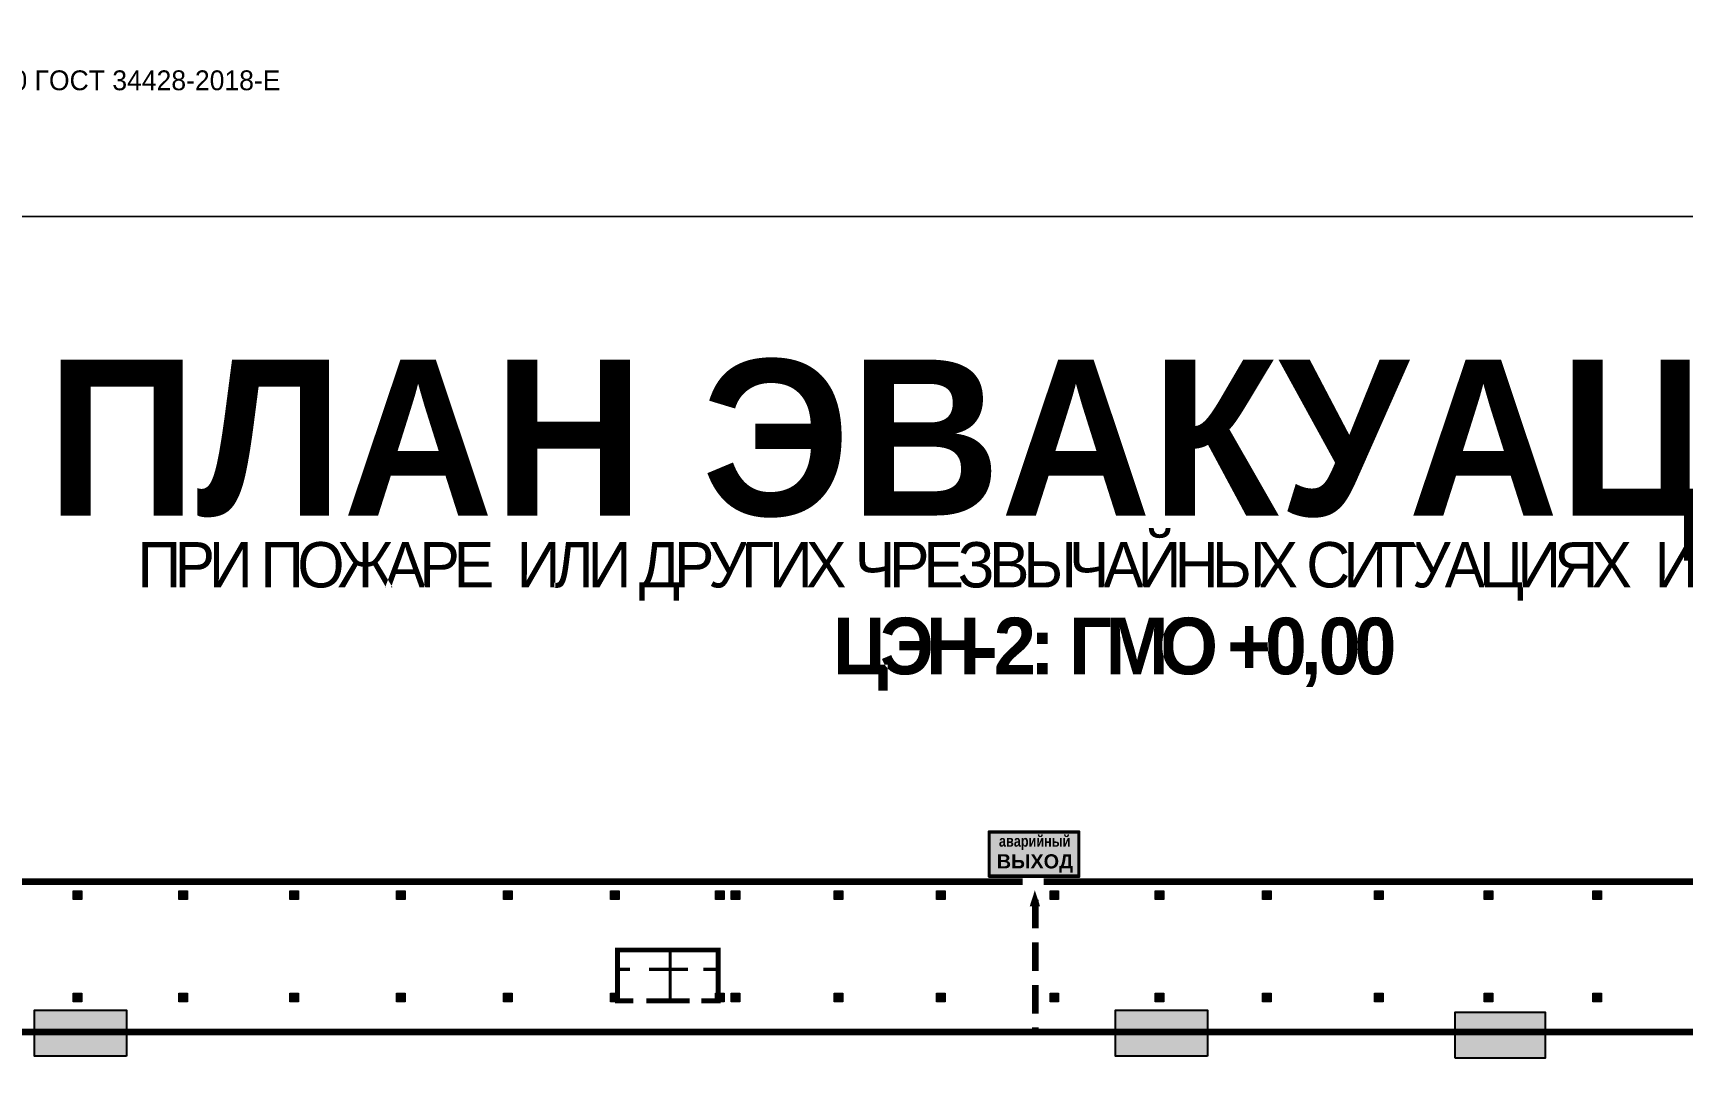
# Model space of a CAD drawing. Header units: millimetres. Extents: x 13810 to 67229, y 12374 to 21950.
# Drawn here: x 27433.2 to 27666, y 15215.8 to 15363.3 of the extents above; entities that cross this region are included whole.
import ezdxf

# ---------------------------------------------------------------- set-up
doc = ezdxf.new("R2010")
doc.units = ezdxf.units.MM
doc.linetypes.add('{ Wide Dash }', pattern=[12, 4, -2, 4, -2])
doc.layers.add('План_Штампы', color=7, linetype='Continuous')
doc.styles.add('обычный', font='arial.ttf')

# ---------------------------------------------------------------- blocks, each defined once
blk = doc.blocks.new('A$C32E8229D')
at = {"true_color": 0xffffff}
blk.add_hatch(color=7, dxfattribs=at).paths.add_polyline_path([(0, 0), (0, -8), (16, -8), (16, 0)])
h = blk.add_hatch(color=126)
h.paths.add_polyline_path([(0.2, -0.2), (15.8, -0.2), (15.8, -7.8), (0.2, -7.8)])
h.paths.add_polyline_path([(13.49, -2.05), (12.08, -2.05), (11.37, -2.63, 0.162397), (11.29, -2.84), (11.29, -3.63), (10.35, -3.63), (10.35, -4.05), (11.68, -4.05), (11.68, -3.48), (12.26, -4.28), (11.29, -5.1), (11.29, -6.78), (11.85, -6.78), (11.85, -5.44), (12.8, -4.64), (12.8, -5.94), (14.46, -5.94), (14.46, -5.39), (13.45, -5.39), (13.45, -3.97), (12.46, -2.59), (13.15, -2.59), (13.69, -3.34), (14.18, -3)], flags=16)
h.paths.add_polyline_path([(10.74, -1.82, 1), (11.8, -1.82, 1)], flags=16)
h.paths.add_polyline_path([(9.39, -3.59), (5.99, -3.59), (6.56, -3.03), (5.91, -3.03), (5.1, -3.83), (5.91, -4.64), (6.56, -4.64), (5.99, -4.09), (9.39, -4.09)], flags=16)
h.paths.add_polyline_path([(4.29, -1.08), (1.72, -1.08), (1.72, -6.6), (4.29, -6.6)], flags=16)
at = {"color": 126}
blk.add_lwpolyline([(16, -8), (0, -8), (0, 0), (16, 0)], close=True, dxfattribs=at)
blk = doc.blocks.new('A$C41C009D9')
at = {"true_color": 0xffffff}
blk.add_hatch(color=7, dxfattribs=at).paths.add_polyline_path([(0, 8), (-16, 8), (-16, 0), (0, 0)])
h = blk.add_hatch(color=126)
h.dxf.hatch_style = 1
h.paths.add_polyline_path([(-15.8, 7.8), (-15.8, 0.2), (-0.2, 0.2), (-0.2, 7.8)])
at = {"color": 126}
for points in [[(-16, 0), (0, 0), (0, 8), (-16, 8)], [(-16, 0), (0, 0), (0, 8), (-16, 8)], [(-15.8, 7.8), (-0.2, 7.8), (-0.2, 0.2), (-15.8, 0.2)]]:
    blk.add_lwpolyline(points, close=True, dxfattribs=at)
at = {"color": 7, "true_color": 0xffffff, "insert": (-15.8, 7.3), "char_height": 2.5, "width": 15.5999, "attachment_point": 1, "style": 'обычный'}
blk.add_mtext('\\pi1.6133;{\\fArial|b1|i0|c204|p34;\\H0.8x;\\W0.8;аварийный\\H1.25x;\\W1;\\P\\pi1.2327;ВЫХОД}', dxfattribs=at)

msp = doc.modelspace()

# ---------------------------------------------------------------- hatches: boundary and pattern name
at = {"lineweight": 0}
h = msp.add_hatch(color=256, dxfattribs=at)
h.dxf.hatch_style = 1
h.paths.add_polyline_path([(27438.92, 15242.27), (27438.92, 15241.04), (27440.14, 15241.04), (27440.14, 15242.27)])
h = msp.add_hatch(color=256, dxfattribs=at)
h.dxf.hatch_style = 1
h.paths.add_polyline_path([(27453.85, 15242.27), (27453.85, 15241.04), (27455.07, 15241.04), (27455.07, 15242.27)])
h = msp.add_hatch(color=256, dxfattribs=at)
h.dxf.hatch_style = 1
h.paths.add_polyline_path([(27469.49, 15242.27), (27469.49, 15241.04), (27470.71, 15241.04), (27470.71, 15242.27)])
h = msp.add_hatch(color=256, dxfattribs=at)
h.dxf.hatch_style = 1
h.paths.add_polyline_path([(27484.54, 15242.27), (27484.54, 15241.04), (27485.76, 15241.04), (27485.76, 15242.27)])
h = msp.add_hatch(color=256, dxfattribs=at)
h.dxf.hatch_style = 1
h.paths.add_polyline_path([(27499.67, 15242.27), (27499.67, 15241.04), (27500.89, 15241.04), (27500.89, 15242.27)])
h = msp.add_hatch(color=256, dxfattribs=at)
h.dxf.hatch_style = 1
h.paths.add_polyline_path([(27514.78, 15242.27), (27514.78, 15241.04), (27516, 15241.04), (27516, 15242.27)])
h = msp.add_hatch(color=256, dxfattribs=at)
h.dxf.hatch_style = 1
h.paths.add_polyline_path([(27529.58, 15242.27), (27529.58, 15241.04), (27530.8, 15241.04), (27530.8, 15242.27)])
h = msp.add_hatch(color=256, dxfattribs=at)
h.dxf.hatch_style = 1
h.paths.add_polyline_path([(27531.81, 15242.27), (27531.81, 15241.04), (27533.03, 15241.04), (27533.03, 15242.27)])
h = msp.add_hatch(color=256, dxfattribs=at)
h.dxf.hatch_style = 1
h.paths.add_polyline_path([(27546.31, 15242.27), (27546.31, 15241.04), (27547.53, 15241.04), (27547.53, 15242.27)])
h = msp.add_hatch(color=256, dxfattribs=at)
h.dxf.hatch_style = 1
h.paths.add_polyline_path([(27560.78, 15242.27), (27560.78, 15241.04), (27562, 15241.04), (27562, 15242.27)])
h = msp.add_hatch(color=256, dxfattribs=at)
h.dxf.hatch_style = 1
h.paths.add_polyline_path([(27576.79, 15242.27), (27576.79, 15241.04), (27578.01, 15241.04), (27578.01, 15242.27)])
h = msp.add_hatch(color=256, dxfattribs=at)
h.dxf.hatch_style = 1
h.paths.add_polyline_path([(27591.62, 15242.27), (27591.62, 15241.04), (27592.84, 15241.04), (27592.84, 15242.27)])
h = msp.add_hatch(color=256, dxfattribs=at)
h.dxf.hatch_style = 1
h.paths.add_polyline_path([(27606.8, 15242.27), (27606.8, 15241.04), (27608.02, 15241.04), (27608.02, 15242.27)])
h = msp.add_hatch(color=256, dxfattribs=at)
h.dxf.hatch_style = 1
h.paths.add_polyline_path([(27622.57, 15242.27), (27622.57, 15241.04), (27623.79, 15241.04), (27623.79, 15242.27)])
h = msp.add_hatch(color=256, dxfattribs=at)
h.dxf.hatch_style = 1
h.paths.add_polyline_path([(27638.07, 15242.27), (27638.07, 15241.04), (27639.29, 15241.04), (27639.29, 15242.27)])
h = msp.add_hatch(color=256, dxfattribs=at)
h.dxf.hatch_style = 1
h.paths.add_polyline_path([(27653.42, 15242.27), (27653.42, 15241.04), (27654.64, 15241.04), (27654.64, 15242.27)])
h = msp.add_hatch(color=256, dxfattribs=at)
h.dxf.hatch_style = 1
h.paths.add_polyline_path([(27438.92, 15227.82), (27438.92, 15226.59), (27440.14, 15226.59), (27440.14, 15227.82)])
h = msp.add_hatch(color=256, dxfattribs=at)
h.dxf.hatch_style = 1
h.paths.add_polyline_path([(27453.85, 15227.82), (27453.85, 15226.59), (27455.07, 15226.59), (27455.07, 15227.82)])
h = msp.add_hatch(color=256, dxfattribs=at)
h.dxf.hatch_style = 1
h.paths.add_polyline_path([(27469.49, 15227.82), (27469.49, 15226.59), (27470.71, 15226.59), (27470.71, 15227.82)])
h = msp.add_hatch(color=256, dxfattribs=at)
h.dxf.hatch_style = 1
h.paths.add_polyline_path([(27484.54, 15227.82), (27484.54, 15226.59), (27485.76, 15226.59), (27485.76, 15227.82)])
h = msp.add_hatch(color=256, dxfattribs=at)
h.dxf.hatch_style = 1
h.paths.add_polyline_path([(27499.67, 15227.82), (27499.67, 15226.59), (27500.89, 15226.59), (27500.89, 15227.82)])
h = msp.add_hatch(color=256, dxfattribs=at)
h.dxf.hatch_style = 1
h.paths.add_polyline_path([(27514.78, 15227.82), (27514.78, 15226.59), (27516, 15226.59), (27516, 15227.82)])
h = msp.add_hatch(color=256, dxfattribs=at)
h.dxf.hatch_style = 1
h.paths.add_polyline_path([(27529.58, 15227.82), (27529.58, 15226.59), (27530.8, 15226.59), (27530.8, 15227.82)])
h = msp.add_hatch(color=256, dxfattribs=at)
h.dxf.hatch_style = 1
h.paths.add_polyline_path([(27531.81, 15227.82), (27531.81, 15226.59), (27533.03, 15226.59), (27533.03, 15227.82)])
h = msp.add_hatch(color=256, dxfattribs=at)
h.dxf.hatch_style = 1
h.paths.add_polyline_path([(27546.31, 15227.82), (27546.31, 15226.59), (27547.53, 15226.59), (27547.53, 15227.82)])
h = msp.add_hatch(color=256, dxfattribs=at)
h.dxf.hatch_style = 1
h.paths.add_polyline_path([(27560.78, 15227.82), (27560.78, 15226.59), (27562, 15226.59), (27562, 15227.82)])
h = msp.add_hatch(color=256, dxfattribs=at)
h.dxf.hatch_style = 1
h.paths.add_polyline_path([(27576.79, 15227.82), (27576.79, 15226.59), (27578.01, 15226.59), (27578.01, 15227.82)])
h = msp.add_hatch(color=256, dxfattribs=at)
h.dxf.hatch_style = 1
h.paths.add_polyline_path([(27591.62, 15227.82), (27591.62, 15226.59), (27592.84, 15226.59), (27592.84, 15227.82)])
h = msp.add_hatch(color=256, dxfattribs=at)
h.dxf.hatch_style = 1
h.paths.add_polyline_path([(27606.8, 15227.82), (27606.8, 15226.59), (27608.02, 15226.59), (27608.02, 15227.82)])
h = msp.add_hatch(color=256, dxfattribs=at)
h.dxf.hatch_style = 1
h.paths.add_polyline_path([(27622.57, 15227.82), (27622.57, 15226.59), (27623.79, 15226.59), (27623.79, 15227.82)])
h = msp.add_hatch(color=256, dxfattribs=at)
h.dxf.hatch_style = 1
h.paths.add_polyline_path([(27638.07, 15227.82), (27638.07, 15226.59), (27639.29, 15226.59), (27639.29, 15227.82)])
h = msp.add_hatch(color=256, dxfattribs=at)
h.dxf.hatch_style = 1
h.paths.add_polyline_path([(27653.42, 15227.82), (27653.42, 15226.59), (27654.64, 15226.59), (27654.64, 15227.82)])

# ---------------------------------------------------------------- linework, layer by layer
at = {"color": 126, "lineweight": 0, "true_color": 0x008754}
for points in [[(27276.58, 15732.45), (27876.58, 15732.45), (27876.58, 15337.45), (27276.58, 15337.45)], [(27276.58, 15337.45), (27876.58, 15337.45), (27876.58, 14942.45), (27276.58, 14942.45)]]:
    msp.add_lwpolyline(points, close=True, dxfattribs=at)
at = {"lineweight": 0}
for points, const_width in [([(27387.21, 15243.55), (27572.95, 15243.55)], 0.924), ([(27575.91, 15243.55), (27672.69, 15243.55)], 0.924), ([(27527.56, 15226.75), (27529.95, 15226.75), (27529.95, 15233.91), (27515.75, 15233.91), (27515.75, 15226.75), (27517.96, 15226.75)], 0.693), ([(27523.18, 15226.75), (27523.18, 15233.91)], 0.462), ([(27515.75, 15231.18), (27517.49, 15231.18)], 0.462), ([(27525.71, 15231.18), (27520.18, 15231.18)], 0.462), ([(27529.95, 15231.18), (27527.86, 15231.18)], 0.462), ([(27519.81, 15226.75), (27525.91, 15226.75)], 0.693)]:
    msp.add_lwpolyline(points, dxfattribs=dict(at, const_width=const_width))
at = {"color": 126, "lineweight": 100, "true_color": 0x008754}
msp.add_lwpolyline([(27825.68, 15222.3), (27384.21, 15222.3), (27384.21, 15240.63)], dxfattribs=at)
at = {"lineweight": 0}
for points in [[(27440.14, 15241.04), (27438.92, 15241.04), (27438.92, 15242.27), (27440.14, 15242.27)], [(27455.07, 15241.04), (27453.85, 15241.04), (27453.85, 15242.27), (27455.07, 15242.27)], [(27470.71, 15241.04), (27469.49, 15241.04), (27469.49, 15242.27), (27470.71, 15242.27)], [(27485.76, 15241.04), (27484.54, 15241.04), (27484.54, 15242.27), (27485.76, 15242.27)], [(27500.89, 15241.04), (27499.67, 15241.04), (27499.67, 15242.27), (27500.89, 15242.27)], [(27516, 15241.04), (27514.78, 15241.04), (27514.78, 15242.27), (27516, 15242.27)], [(27530.8, 15241.04), (27529.58, 15241.04), (27529.58, 15242.27), (27530.8, 15242.27)], [(27533.03, 15241.04), (27531.81, 15241.04), (27531.81, 15242.27), (27533.03, 15242.27)], [(27547.53, 15241.04), (27546.31, 15241.04), (27546.31, 15242.27), (27547.53, 15242.27)], [(27562, 15241.04), (27560.78, 15241.04), (27560.78, 15242.27), (27562, 15242.27)], [(27578.01, 15241.04), (27576.79, 15241.04), (27576.79, 15242.27), (27578.01, 15242.27)], [(27592.84, 15241.04), (27591.62, 15241.04), (27591.62, 15242.27), (27592.84, 15242.27)], [(27608.02, 15241.04), (27606.8, 15241.04), (27606.8, 15242.27), (27608.02, 15242.27)], [(27623.79, 15241.04), (27622.57, 15241.04), (27622.57, 15242.27), (27623.79, 15242.27)], [(27639.29, 15241.04), (27638.07, 15241.04), (27638.07, 15242.27), (27639.29, 15242.27)], [(27654.64, 15241.04), (27653.42, 15241.04), (27653.42, 15242.27), (27654.64, 15242.27)], [(27440.14, 15226.59), (27438.92, 15226.59), (27438.92, 15227.82), (27440.14, 15227.82)], [(27455.07, 15226.59), (27453.85, 15226.59), (27453.85, 15227.82), (27455.07, 15227.82)], [(27470.71, 15226.59), (27469.49, 15226.59), (27469.49, 15227.82), (27470.71, 15227.82)], [(27485.76, 15226.59), (27484.54, 15226.59), (27484.54, 15227.82), (27485.76, 15227.82)], [(27500.89, 15226.59), (27499.67, 15226.59), (27499.67, 15227.82), (27500.89, 15227.82)], [(27516, 15226.59), (27514.78, 15226.59), (27514.78, 15227.82), (27516, 15227.82)], [(27530.8, 15226.59), (27529.58, 15226.59), (27529.58, 15227.82), (27530.8, 15227.82)], [(27533.03, 15226.59), (27531.81, 15226.59), (27531.81, 15227.82), (27533.03, 15227.82)], [(27547.53, 15226.59), (27546.31, 15226.59), (27546.31, 15227.82), (27547.53, 15227.82)], [(27562, 15226.59), (27560.78, 15226.59), (27560.78, 15227.82), (27562, 15227.82)], [(27578.01, 15226.59), (27576.79, 15226.59), (27576.79, 15227.82), (27578.01, 15227.82)], [(27592.84, 15226.59), (27591.62, 15226.59), (27591.62, 15227.82), (27592.84, 15227.82)], [(27608.02, 15226.59), (27606.8, 15226.59), (27606.8, 15227.82), (27608.02, 15227.82)], [(27623.79, 15226.59), (27622.57, 15226.59), (27622.57, 15227.82), (27623.79, 15227.82)], [(27639.29, 15226.59), (27638.07, 15226.59), (27638.07, 15227.82), (27639.29, 15227.82)], [(27654.64, 15226.59), (27653.42, 15226.59), (27653.42, 15227.82), (27654.64, 15227.82)]]:
    msp.add_lwpolyline(points, close=True, dxfattribs=at)
at = {"color": 126, "linetype": '{ Wide Dash }', "lineweight": 100, "true_color": 0x008754}
msp.add_lwpolyline([(27574.71, 15240.97), (27574.71, 15222.3)], dxfattribs=at)
at = {"layer": 'План_Штампы', "color": 126, "true_color": 0x008754}
msp.add_solid([(27575.39, 15240.07), (27573.92, 15240.07), (27574.65, 15242.34)], dxfattribs=at)

# ---------------------------------------------------------------- block references
at = {"xscale": 0.8, "yscale": 0.8, "zscale": 0.8}
msp.add_blockref('A$C41C009D9', (27580.93, 15244.25), dxfattribs=at)
at = {"layer": 'План_Штампы', "color": 126, "true_color": 0x008754, "xscale": 0.8100087101568005, "yscale": 0.8100087101568005, "zscale": 0.8100087101568005, "rotation": 359.9978653237144}
for p in [(27433.47, 15225.4), (27586.05, 15225.41)]:
    msp.add_blockref('A$C32E8229D', p, dxfattribs=at)
at = {"layer": 'План_Штампы', "color": 126, "true_color": 0x008754, "xscale": -0.8, "yscale": 0.8, "zscale": 0.8}
msp.add_blockref('A$C32E8229D', (27646.71, 15225.1), dxfattribs=at)

# ---------------------------------------------------------------- texts
at = {"lineweight": 0, "style": 'обычный'}
for s, insert, char_height, width, attachment_point in [('\\pi-8.4,l8.4,t8.4;{\\fProxima Nova Rg|b0|i0|c204|p2;ИЗГОТОВИТЕЛЬ: ИП АНДРЕЕВ А. А.\\fProxima Nova Rg|b0|i0|c0|p2; \\fProxima Nova Rg|b0|i0|c204|p2;ФП-24 - 2022/ 200-25-1440 ГОСТ 34428-2018-Е\\H1.2266x; }', (27394.14, 15356.25), 2.8, 191.3484, 5), ('{\\fProxima Nova Rg|b1|i0|c204|p2;ПЛАН ЭВАКУАЦИИ}', (27435.2, 15317.23), 22, 493.8901, 1)]:
    msp.add_mtext(s, dxfattribs=dict(at, insert=insert, char_height=char_height, width=width, attachment_point=attachment_point))
at = {"color": 0, "lineweight": 0, "insert": (27585.47, 15291.66), "char_height": 8, "width": 449.2158, "attachment_point": 5, "style": 'обычный'}
msp.add_mtext('{\\fArial Black|b1|i0|c204|p34;\\H2x;\\T0.85;  \\fArial Narrow|b0|i0|c204|p34;\\H0.8x;\\W0.9;\\P\\fProxima Nova Rg|b0|i0|c204|p2;\\H0.5x;\\W1;\\C256;ПРИ ПОЖАРЕ  ИЛИ ДРУГИХ ЧРЕЗВЫЧАЙНЫХ СИТУАЦИЯХ  ИЗ ПОМЕЩЕНИЙ \\fProxima Nova Rg|b1|i0|c204|p2;\\H1.25x;\\PЦЭН-2: ГМО +0,00}', dxfattribs=at)

doc.saveas('drawing.dxf')
